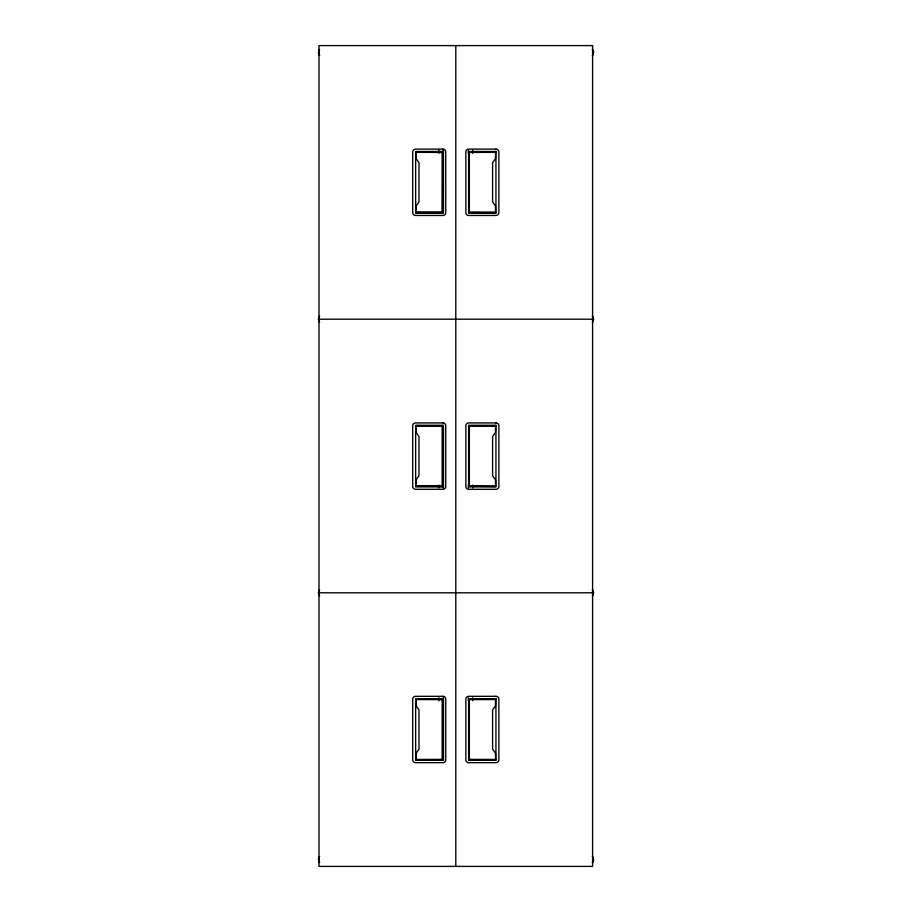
<?xml version="1.0" encoding="UTF-8"?>
<svg xmlns="http://www.w3.org/2000/svg" width="912" height="912" viewBox="0 0 912 912"><rect width="100%" height="100%" fill="white"/><g stroke="black" fill="none" stroke-linecap="round" stroke-linejoin="round"><path stroke-width="1.37" d="M416.02 759.856L416.089 753.244L418.984 749.117L418.984 709.889L416.089 705.774L416.02 699.151L442.24 699.151L442.24 759.856L416.02 759.696M416.02 486.062L442.24 486.449L442.24 425.744L416.02 425.744L416.089 432.356L418.984 436.483L418.984 475.711L416.089 479.826L416.02 486.062L442.628 485.959L442.628 426.235L416.02 426.132M416.02 212.268L442.24 212.656L442.24 151.951L416.02 151.951L416.089 158.574L418.984 162.689L418.984 201.917L416.089 206.044L416.02 212.268L442.468 211.937M442.468 699.641L416.02 699.538M442.468 152.441L416.02 152.338M495.569 486.062L468.962 485.959L469.121 426.235M469.349 699.151L495.569 699.31L469.349 699.151L469.349 759.856L495.569 759.696M469.349 425.744L495.569 425.904L469.349 425.744L469.349 486.449M495.569 212.656L495.501 206.044L492.605 201.917L492.605 162.689L495.501 158.574L495.569 151.951L469.349 151.951L469.349 212.656M495.569 759.856L495.501 753.244L492.605 749.117L492.605 709.889L495.501 705.774L495.569 699.151M469.349 486.29L495.569 486.449L495.501 479.826L492.605 475.711L492.605 436.483L495.501 432.356L495.569 425.744M416.02 152.11L442.24 152.11M495.569 152.338L468.962 152.441L468.962 212.165L495.569 212.268M469.349 212.496L495.569 212.496M415.655 212.781L442.97 212.781M468.62 212.781L495.934 212.781M318.983 319.2L592.595 319.2M415.655 425.619L442.97 425.619M468.62 425.619L495.934 425.619M416.02 425.904L442.24 425.904M495.569 426.132L468.962 426.235L468.962 485.959M318.983 592.8L592.595 592.8M416.02 699.31L442.24 699.31M495.569 699.538L468.962 699.641L468.962 759.365L495.569 759.468M416.02 759.468L442.628 759.365L442.628 699.641M415.655 759.981L442.97 759.981M468.62 759.981L495.934 759.981M318.79 320.819A4.674 4.674 0 0 1 319.576 316.213L318.493 319.223L319.599 322.221M318.79 594.419A4.674 4.674 0 0 1 319.576 589.813L318.493 592.823L319.599 595.821M495.569 151.951L469.349 151.951M472.69 150.343L472.69 153.182M472.69 485.059L472.69 487.886M472.69 697.805L472.69 700.644M469.121 152.441L469.121 212.165M469.121 699.641L469.121 759.365M468.335 150.343L468.335 153.182M468.335 485.059L468.335 487.886M468.335 697.805L468.335 700.644M455.795 45.6L455.795 866.4M443.46 150.343L443.46 212.77M443.46 425.528L443.46 487.886M443.46 697.805L443.46 760.232M443.255 150.343L443.255 212.77M443.255 425.528L443.255 487.886M443.255 697.805L443.255 760.232M442.628 152.441L442.468 212.165M438.9 150.343L438.9 153.182M438.9 485.059L438.9 487.886M438.9 697.805L438.9 700.644M318.767 50.855L319.599 55.438L318.79 54.047A4.674 4.674 0 0 1 319.576 49.442L318.767 50.855M318.755 857.987L319.588 862.581L318.778 861.179A4.674 4.674 0 0 1 319.565 856.573L318.755 857.987M593.518 52.406L592.435 55.415A4.674 4.674 0 0 0 592.412 49.408L593.518 52.406M593.518 319.177L592.435 322.187A4.674 4.674 0 0 0 592.412 316.179L593.518 319.177M593.518 592.777L592.435 595.787A4.674 4.674 0 0 0 592.412 589.779L593.518 592.777M593.507 859.537L592.424 862.547A4.674 4.674 0 0 0 592.401 856.539L593.507 859.537M592.595 45.6L318.983 45.6L318.983 866.4L592.595 866.4L592.595 45.6M442.97 149.112L415.655 149.112A3.01 3.01 0 0 0 412.714 151.495L412.714 213.077A3.01 3.01 0 0 0 415.655 215.46L442.97 215.46A2.804 2.804 0 0 0 445.74 213.077L445.74 151.495A2.804 2.804 0 0 0 442.97 149.112M495.934 149.112L468.62 149.112A2.804 2.804 0 0 0 465.85 151.495L465.85 213.077A2.804 2.804 0 0 0 468.62 215.46L495.934 215.46A3.01 3.01 0 0 0 498.875 213.077L498.875 151.495A3.01 3.01 0 0 0 495.934 149.112M442.97 151.495L415.655 151.495L415.655 213.077L442.97 213.077L442.97 151.495M495.934 151.495L468.62 151.495L468.62 213.077L495.934 213.077L495.934 151.495M442.97 422.94L415.655 422.94A3.01 3.01 0 0 0 412.714 425.323L412.714 486.905A3.01 3.01 0 0 0 415.655 489.288L442.97 489.288A2.804 2.804 0 0 0 445.74 486.905L445.74 425.323A2.804 2.804 0 0 0 442.97 422.94M495.934 422.94L468.62 422.94A2.804 2.804 0 0 0 465.85 425.323L465.85 486.905A2.804 2.804 0 0 0 468.62 489.288L495.934 489.288A3.01 3.01 0 0 0 498.875 486.905L498.875 425.323A3.01 3.01 0 0 0 495.934 422.94M442.97 425.323L415.655 425.323L415.655 486.905L442.97 486.905L442.97 425.323M495.934 425.323L468.62 425.323L468.62 486.905L495.934 486.905L495.934 425.323M442.97 696.312L415.655 696.312A3.01 3.01 0 0 0 412.714 698.695L412.714 760.277A3.01 3.01 0 0 0 415.655 762.66L442.97 762.66A2.804 2.804 0 0 0 445.74 760.277L445.74 698.695A2.804 2.804 0 0 0 442.97 696.312M495.934 696.312L468.62 696.312A2.804 2.804 0 0 0 465.85 698.695L465.85 760.277A2.804 2.804 0 0 0 468.62 762.66L495.934 762.66A3.01 3.01 0 0 0 498.875 760.277L498.875 698.695A3.01 3.01 0 0 0 495.934 696.312M442.97 698.695L415.655 698.695L415.655 760.277L442.97 760.277L442.97 698.695M495.934 698.695L468.62 698.695L468.62 760.277L495.934 760.277L495.934 698.695"/></g></svg>
